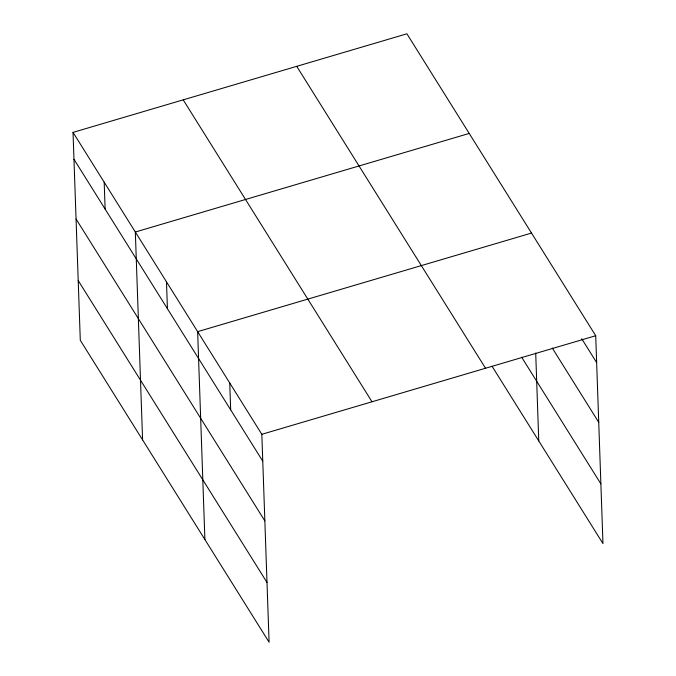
<?xml version="1.0" encoding="UTF-8"?>
<svg xmlns="http://www.w3.org/2000/svg" width="676" height="676" viewBox="0 0 676 676"><rect width="100%" height="100%" fill="white"/><g stroke="black" fill="none" stroke-linecap="round" stroke-linejoin="round"><path stroke-width="1.01" d="M73.033 132.386L261.832 434.305L269.09 642.2L80.292 340.281L73.033 132.386L406.91 33.8L595.708 335.719L602.967 543.614L492.052 366.24M469.212 133.434L135.335 232.02L142.594 439.915M531.513 233.068L197.637 331.654L204.896 539.549M261.832 434.305L595.708 335.719M581.706 338.701L596.646 362.598M552.25 347.996L598.733 422.331M521.669 357.207L600.88 483.881M296.73 66.332L485.529 368.251M183.213 99.854L372.011 401.772M73.971 159.266L262.77 461.184M76.058 218.999L264.857 520.917M78.205 280.548L267.003 582.467M535.705 353.066L538.772 440.963M229.739 382.979L230.677 409.859M166.49 281.833L167.428 308.712M104.188 182.199L105.126 209.078"/></g></svg>
